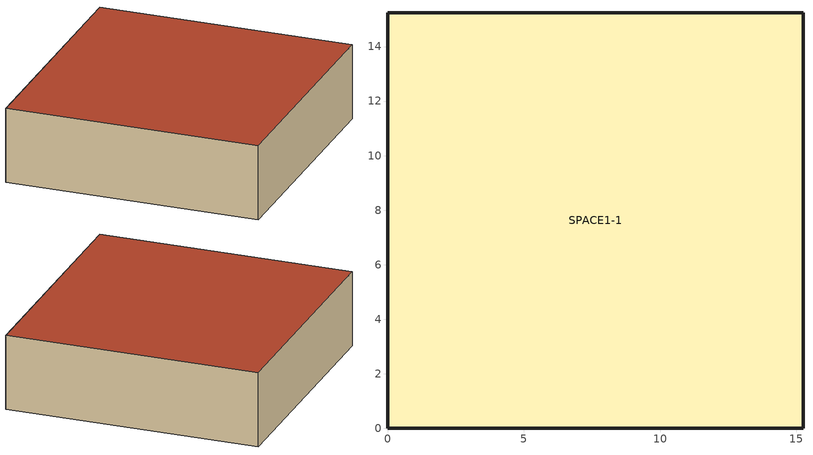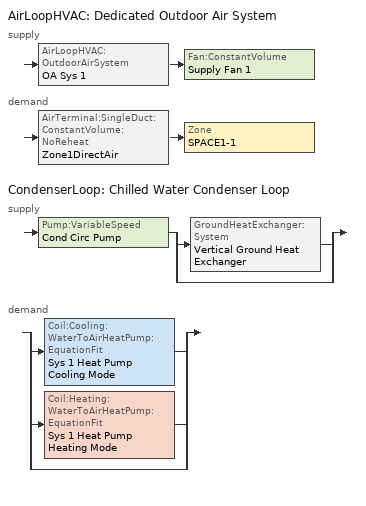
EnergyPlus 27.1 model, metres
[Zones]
SPACE1-1
 floor ground (FLOOR): 15.24,0 0,0 0,15.24 15.24,15.24 z0
 wall outside (ext-walls): 0,0 15.24,0 15.24,15.24 0,15.24 0,0 z0:4.57
 roof outside (ROOF19): 0,15.24 0,0 15.24,0 15.24,15.24 z4.57
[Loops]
AirLoopHVAC 'Dedicated Outdoor Air System'
 supply: AirLoopHVAC:OutdoorAirSystem 'OA Sys 1' > Fan:ConstantVolume 'Supply Fan 1'
 demand: AirTerminal:SingleDuct:ConstantVolume:NoReheat 'Zone1DirectAir' > Zone 'SPACE1-1'
CondenserLoop 'Chilled Water Condenser Loop'
 supply: Pump:VariableSpeed 'Cond Circ Pump' > split
  | GroundHeatExchanger:System 'Vertical Ground Heat Exchanger'
  | bypass
 demand: split
  | Coil:Cooling:WaterToAirHeatPump:EquationFit 'Sys 1 Heat Pump Cooling Mode'
  | Coil:Heating:WaterToAirHeatPump:EquationFit 'Sys 1 Heat Pump Heating Mode'
  | bypass
[Building]
Simple One Zone (Wireframe DXF): North Axis {deg}=0; Terrain=Suburbs; Loads Convergence Tolerance Value {W}=0.04; Temperature Convergence Tolerance Value {deltaC}=0.004; Solar Distribution=MinimalShadowing; Maximum Number of Warmup Days=30; Minimum Number of Warmup Days=6
[Site:Location]
Denver Centennial CO USA WMO=724666: Latitude {deg}=39.57; Longitude {deg}=-104.85; Time Zone {hr}=-7; Elevation {m}=1793
[SizingPeriod:DesignDay] Day of Month=21; Humidity Condition Type=WetBulb; Barometric Pressure {Pa}=81560; Rain Indicator=No; Snow Indicator=No; Daylight Saving Time Indicator=No; Solar Model Indicator=ASHRAEClearSky
Name | Month | Day Type | Maximum Dry-Bulb Temperature {C} | Daily Dry-Bulb Temperature Range {deltaC} | Wetbulb or DewPoint at Maximum Dry-Bulb {C} | Wind Speed {m/s} | Wind Direction {deg} | Sky Clearness
Denver Centennial Ann Htg 99.6% Condns DB | 12 | WinterDesignDay | -18.8 | 0 | -18.8 | 3 | 340 | 0
Denver Centennial Ann Clg 1% Condns DB=>MWB | 7 | SummerDesignDay | 32 | 15.2 | 15.5 | 4.9 | 0 | 1
[Site:GroundTemperature:Deep]
16.5, 16.5, 16.5, 16.5, 16.5, 16.5, 16.5, 16.5, 16.5, 16.5, 16.5, 16.5
[Site:GroundTemperature:Undisturbed:KusudaAchenbach]
Vertical Ground Heat Exchanger Ground Temps: 0.692626, 920, 2551.09, 13.375, 3.2, 8
[Site:GroundTemperature:BuildingSurface]
18.89, 18.92, 19.02, 19.12, 19.21, 19.23, 19.07, 19.32, 19.09, 19.21, 19.13, 18.96
[Material:NoMass]
R19LAYER: Roughness=Rough; Thermal Resistance {m2-K/W}=3.344; Thermal Absorptance=0.9; Solar Absorptance=0.75; Visible Absorptance=0.75
[Material] Thermal Absorptance=0.9
Name | Roughness | Thickness {m} | Conductivity {W/m-K} | Density {kg/m3} | Specific Heat {J/kg-K} | Solar Absorptance | Visible Absorptance
C5 - 4 IN HW CONCRETE | MediumRough | 0.101498 | 1.729577 | 2242.585 | 836.8 | 0.65 | 0.65
1IN Stucco | Smooth | 0.0253 | 0.6918 | 1858 | 837 | 0.92 | 0.92
8IN Concrete HW | MediumRough | 0.2033 | 1.7296 | 2243 | 837 | 0.65 | 0.65
Wall Insulation [5] | MediumRough | 0.0453 | 0.0432 | 91 | 837 | 0.5 | 0.5
1/2IN Gypsum | Smooth | 0.0127 | 0.16 | 784.9 | 830 | 0.92 | 0.92
[Construction]
ext-walls: 1IN Stucco, 8IN Concrete HW, Wall Insulation [5], 1/2IN Gypsum
FLOOR: C5 - 4 IN HW CONCRETE
ROOF19: R19LAYER
[AirLoopHVAC]
Dedicated Outdoor Air System: Design Supply Air Flow Rate {m3/s}=0.0625
[AvailabilityManager:Scheduled]
Outdoor Air 1 Avail: Schedule=FanAndCoilAvailSched
[SetpointManager:MixedAir]
Mixed Air Temp Manager 1: Control Variable=Temperature; Setpoint Node or NodeList=Mixed Air Node
[Controller:OutdoorAir]
OA Controller 1: Minimum Outdoor Air Flow Rate {m3/s}=0.0625; Maximum Outdoor Air Flow Rate {m3/s}=0.0625; Economizer Control Type=NoEconomizer; Economizer Maximum Limit Dry-Bulb Temperature {C}=23; Economizer Maximum Limit Dewpoint Temperature {C}=13.5; Economizer Minimum Limit Dry-Bulb Temperature {C}=14; Lockout Type=NoLockout; Minimum Limit Type=FixedMinimum; Minimum Outdoor Air Schedule=OAFractionSched
[Fan:ConstantVolume]
Supply Fan 1: Availability Schedule=FanAndCoilAvailSched; Fan Total Efficiency=0.7; Pressure Rise {Pa}=600; Maximum Flow Rate {m3/s}=0.0625; Motor Efficiency=0.9; Motor In Airstream Fraction=1
[AirTerminal:SingleDuct:ConstantVolume:NoReheat]
Zone1DirectAir: Availability Schedule=FanAndCoilAvailSched; Maximum Air Flow Rate {m3/s}=0.0625
[SetpointManager:SingleZone:Reheat]
Supply Air Temp Manager 1: Control Variable=Temperature; Minimum Supply Air Temperature {C}=14; Maximum Supply Air Temperature {C}=23; Control Zone=SPACE1-1; Setpoint Node or NodeList=Air Loop Outlet Node
[Sizing:Zone]
SPACE1-1: Zone Cooling Design Supply Air Temperature Input Method=SupplyAirTemperature; Zone Cooling Design Supply Air Temperature {C}=13; Zone Heating Design Supply Air Temperature Input Method=SupplyAirTemperature; Zone Heating Design Supply Air Temperature {C}=30; Zone Cooling Design Supply Air Humidity Ratio {kgWater/kgDryAir}=0.0075; Zone Heating Design Supply Air Humidity Ratio {kgWater/kgDryAir}=0.004; Design Specification Outdoor Air Object=SZ DSOA SPACE1-1; Zone Heating Sizing Factor=0; Zone Cooling Sizing Factor=0; Cooling Design Air Flow Method=DesignDay; Cooling Design Air Flow Rate {m3/s}=0; Heating Design Air Flow Method=DesignDay; Heating Design Air Flow Rate {m3/s}=0; Account for Dedicated Outdoor Air System=No; Dedicated Outdoor Air System Control Strategy=NeutralSupplyAir; Dedicated Outdoor Air Low Setpoint Temperature for Design {C}=Autosize; Dedicated Outdoor Air High Setpoint Temperature for Design {C}=Autosize
[DesignSpecification:OutdoorAir]
SZ DSOA SPACE1-1: Outdoor Air Method=Flow/Person; Outdoor Air Flow per Person {m3/s-person}=0.0125; Outdoor Air Flow per Zone Floor Area {m3/s-m2}=0; Outdoor Air Flow per Zone {m3/s}=0
[People]
SPACE1-1 PEOPLE: Zone or ZoneList or Space or SpaceList=SPACE1-1; Number of People Schedule=OFFICE OCCUPANCY; Number of People Calculation Method=People; Number of People=5; Fraction Radiant=0.3; Activity Level Schedule=Activity Sch; Carbon Dioxide Generation Rate {m3/s-W}=3.82e-08; Mean Radiant Temperature Calculation Type=EnclosureAveraged; Work Efficiency Schedule=Work Eff Sch; Clothing Insulation Calculation Method=ClothingInsulationSchedule; Clothing Insulation Schedule=Clothing Sch; Air Velocity Schedule=Air Velo Sch; Thermal Comfort Model 1 Type=Fanger
[Lights]
SPACE1-1 Lights: Zone or ZoneList or Space or SpaceList=SPACE1-1; Schedule=LIGHTS-1; Design Level Calculation Method=LightingLevel; Lighting Level {W}=284; Return Air Fraction=0; Fraction Radiant=0.59; Fraction Visible=0.2; Fraction Replaceable=0
[ElectricEquipment]
SPACE1-1_MiscPlug_Equip: Zone or ZoneList or Space or SpaceList=SPACE1-1; Schedule=BLDG_EQUIP_SCH; Design Level Calculation Method=EquipmentLevel; Design Level {W}=207.7352; Fraction Latent=0; Fraction Radiant=0.5; Fraction Lost=0
[ZoneControl:Thermostat]
Zone 1 Thermostat: Zone or ZoneList=SPACE1-1; Control Type Schedule=Zone Control Type Sched; Control 1=Temperature Setpoints
[ThermostatSetpoint:DualSetpoint]
Temperature Setpoints: Heating Setpoint Temperature Schedule=Heating Setpoints; Cooling Setpoint Temperature Schedule=Cooling Setpoints
[Zone equipment]
SPACE1-1: Zone1DirectAir, Zone1WTAHP
[ZoneHVAC:WaterToAirHeatPump]
Zone1WTAHP: Availability Schedule=FanAndCoilAvailSched; Cooling Supply Air Flow Rate {m3/s}=Autosize; Heating Supply Air Flow Rate {m3/s}=Autosize; Cooling Outdoor Air Flow Rate {m3/s}=0; Heating Outdoor Air Flow Rate {m3/s}=0; Supply Air Fan=Zone 1 Fan; Heating Coil=Sys 1 Heat Pump Heating Mode; Cooling Coil=Sys 1 Heat Pump Cooling Mode; Supplemental Heating Coil=Heat Pump DX Supp Heating Coil 1; Maximum Supply Air Temperature from Supplemental Heater {C}=60; Maximum Outdoor Dry-Bulb Temperature for Supplemental Heater Operation {C}=20; Fan Placement=BlowThrough; Supply Air Fan Operating Mode Schedule=CyclingFanSch
[AvailabilityManager:ScheduledOff]
Zone1WTAHP Avail: Schedule=FanAvailSchedOff
[AvailabilityManager:NightCycle]
Zone1WTAHP NC Avail: Applicability Schedule=SysAvailApplicSch; Fan Schedule=FanAvailSched; Control Type=CycleOnControlZone; Thermostat Tolerance {deltaC}=2; Cycling Run Time Control Type=FixedRunTime; Cycling Run Time {s}=7200; Control Zone or Zone List=SPACE1-1
[Coil:Cooling:WaterToAirHeatPump:EquationFit]
Sys 1 Heat Pump Cooling Mode: Rated Air Flow Rate {m3/s}=Autosize; Rated Water Flow Rate {m3/s}=Autosize; Gross Rated Total Cooling Capacity {W}=Autosize; Gross Rated Sensible Cooling Capacity {W}=Autosize; Gross Rated Cooling COP {W/W}=5.12; Rated Entering Water Temperature {C}=30; Rated Entering Air Dry-Bulb Temperature {C}=27; Rated Entering Air Wet-Bulb Temperature {C}=19; Total Cooling Capacity Curve=TotCoolCapCurve; Sensible Cooling Capacity Curve=CoolSensCapCurve; Cooling Power Consumption Curve=CoolPowCurve; Part Load Fraction Correlation Curve=HPACCOOLPLFFPLR; Nominal Time for Condensate Removal to Begin {s}=0; Ratio of Initial Moisture Evaporation Rate and Steady State Latent Capacity=0; Maximum Cycling Rate {cycles/hr}=2.5; Latent Capacity Time Constant {s}=60; Fan Delay Time {s}=60
[Coil:Heating:WaterToAirHeatPump:EquationFit]
Sys 1 Heat Pump Heating Mode: Rated Air Flow Rate {m3/s}=Autosize; Rated Water Flow Rate {m3/s}=Autosize; Gross Rated Heating Capacity {W}=Autosize; Gross Rated Heating COP {W/W}=4.75; Rated Entering Water Temperature {C}=20; Rated Entering Air Dry-Bulb Temperature {C}=20; Ratio of Rated Heating Capacity to Rated Cooling Capacity=1; Heating Capacity Curve=HeatCapCurve; Heating Power Consumption Curve=HeatPowCurve; Part Load Fraction Correlation Curve=HPACHEATPLFFPLR
[Fan:OnOff]
Zone 1 Fan: Availability Schedule=FanAvailSched; Fan Total Efficiency=0.7; Pressure Rise {Pa}=300; Maximum Flow Rate {m3/s}=Autosize; Motor Efficiency=0.9; Motor In Airstream Fraction=1
[Coil:Heating:Fuel]
Heat Pump DX Supp Heating Coil 1: Availability Schedule=FanAndCoilAvailSched; Fuel Type=NaturalGas; Burner Efficiency=0.8; Nominal Capacity {W}=32000
[CondenserLoop]
Chilled Water Condenser Loop: Fluid Type=Water; Condenser Equipment Operation Scheme=Tower Loop Operation; Maximum Loop Temperature {C}=80; Minimum Loop Temperature {C}=10; Maximum Loop Flow Rate {m3/s}=0.004; Minimum Loop Flow Rate {m3/s}=0; Condenser Loop Volume {m3}=Autocalculate; Load Distribution Scheme=SequentialLoad
[SetpointManager:FollowGroundTemperature]
MyCondenserControl: Control Variable=Temperature; Offset Temperature Difference {deltaC}=0; Maximum Setpoint Temperature {C}=80; Minimum Setpoint Temperature {C}=10; Setpoint Node or NodeList=Condenser Supply Outlet Node
[Sizing:Plant]
Chilled Water Condenser Loop: Loop Type=Condenser; Design Loop Exit Temperature {C}=29.4; Loop Design Temperature Difference {deltaC}=5.6
[CondenserEquipmentOperationSchemes]
Tower Loop Operation: Control Scheme 1=Year Round Tower Operation; Control Scheme 1 Schedule=ON
[PlantEquipmentOperation:Uncontrolled]
Year Round Tower Operation: Equipment List=All Towers
[CondenserEquipmentList]
All Towers: Vertical Ground Heat Exchanger
[GroundHeatExchanger:System]
Vertical Ground Heat Exchanger: Design Flow Rate {m3/s}=0.00033; Undisturbed Ground Temperature Model Type=Site:GroundTemperature:Undisturbed:KusudaAchenbach; Undisturbed Ground Temperature Model=Vertical Ground Heat Exchanger Ground Temps; Ground Thermal Conductivity {W/m-K}=0.692626; Ground Thermal Heat Capacity {J/m3-K}=2.347e+06; GHE:Vertical:ResponseFactors Object=Vertical Ground Heat Exchanger g-functions
[GroundHeatExchanger:Vertical:Properties]
Vertical Ground Heat Exchanger Props: Depth of Top of Borehole {m}=1; Borehole Length {m}=76.2; Borehole Diameter {m}=0.127016; Grout Thermal Conductivity {W/m-K}=0.692626; Grout Thermal Heat Capacity {J/m3-K}=3.9e+06; Pipe Thermal Conductivity {W/m-K}=0.391312; Pipe Thermal Heat Capacity {J/m3-K}=1.542e+06; Pipe Outer Diameter {m}=0.0266667; Pipe Thickness {m}=0.00241285; U-Tube Distance {m}=0.051225
[GroundHeatExchanger:ResponseFactors]
Vertical Ground Heat Exchanger g-functions: GHE:Vertical:Properties Object=Vertical Ground Heat Exchanger Props; Number of Boreholes=24; G-Function Reference Ratio=0.0005; g-Function Ln(T/Ts) Value 1=-15.2996; g-Function g Value 1=-0.348322; g-Function Ln(T/Ts) Value 2=-14.201; g-Function g Value 2=0.022208; g-Function Ln(T/Ts) Value 3=-13.2202; g-Function g Value 3=0.412345; g-Function Ln(T/Ts) Value 4=-12.2086; g-Function g Value 4=0.867498; g-Function Ln(T/Ts) Value 5=-11.1888; g-Function g Value 5=1.357839; g-Function Ln(T/Ts) Value 6=-10.1816; g-Function g Value 6=1.852024; g-Function Ln(T/Ts) Value 7=-9.1815; g-Function g Value 7=2.345656; g-Function Ln(T/Ts) Value 8=-8.6809; g-Function g Value 8=2.593958; g-Function Ln(T/Ts) Value 9=-8.5; g-Function g Value 9=2.679; g-Function Ln(T/Ts) Value 10=-7.8; g-Function g Value 10=3.023; g-Function Ln(T/Ts) Value 11=-7.2; g-Function g Value 11=3.32; g-Function Ln(T/Ts) Value 12=-6.5; g-Function g Value 12=3.681; g-Function Ln(T/Ts) Value 13=-5.9; g-Function g Value 13=4.071; g-Function Ln(T/Ts) Value 14=-5.2; g-Function g Value 14=4.828; g-Function Ln(T/Ts) Value 15=-4.5; g-Function g Value 15=6.253; g-Function Ln(T/Ts) Value 16=-3.963; g-Function g Value 16=7.894; g-Function Ln(T/Ts) Value 17=-3.27; g-Function g Value 17=11.82; g-Function Ln(T/Ts) Value 18=-2.864; g-Function g Value 18=15.117; g-Function Ln(T/Ts) Value 19=-2.577; g-Function g Value 19=18.006; g-Function Ln(T/Ts) Value 20=-2.171; g-Function g Value 20=22.887; g-Function Ln(T/Ts) Value 21=-1.884; g-Function g Value 21=26.924; g-Function Ln(T/Ts) Value 22=-1.191; g-Function g Value 22=38.004; g-Function Ln(T/Ts) Value 23=-0.497; g-Function g Value 23=49.919; g-Function Ln(T/Ts) Value 24=-0.274; g-Function g Value 24=53.407; g-Function Ln(T/Ts) Value 25=-0.051; g-Function g Value 25=56.632; g-Function Ln(T/Ts) Value 26=0.196; g-Function g Value 26=59.825; g-Function Ln(T/Ts) Value 27=0.419; g-Function g Value 27=62.349; g-Function Ln(T/Ts) Value 28=0.642; g-Function g Value 28=64.524; g-Function Ln(T/Ts) Value 29=0.873; g-Function g Value 29=66.412; g-Function Ln(T/Ts) Value 30=1.112; g-Function g Value 30=67.993; g-Function Ln(T/Ts) Value 31=1.335; g-Function g Value 31=69.162; g-Function Ln(T/Ts) Value 32=1.679; g-Function g Value 32=70.476; g-Function Ln(T/Ts) Value 33=2.028; g-Function g Value 33=71.361; g-Function Ln(T/Ts) Value 34=2.275; g-Function g Value 34=71.79; g-Function Ln(T/Ts) Value 35=3.003; g-Function g Value 35=72.511
[Pump:VariableSpeed]
Cond Circ Pump: Design Maximum Flow Rate {m3/s}=0.004; Design Pump Head {Pa}=5000; Design Power Consumption {W}=25; Motor Efficiency=0.87; Fraction of Motor Inefficiencies to Fluid Stream=0; Coefficient 1 of the Part Load Performance Curve=0; Coefficient 2 of the Part Load Performance Curve=1; Coefficient 3 of the Part Load Performance Curve=0; Coefficient 4 of the Part Load Performance Curve=0; Design Minimum Flow Rate {m3/s}=0; Pump Control Type=Intermittent
[Zone]
SPACE1-1: Type=1; Multiplier=1; Ceiling Height {m}=Autocalculate; Volume {m3}=Autocalculate
[Schedule:Compact]
OAFractionSched: Through: 12/31, For: AllDays, Until: 7:00, 0.05, Until: 18:00, 1, Until: 24:00, 0.05
OFFICE OCCUPANCY: Through: 12/31, For: WeekDays SummerDesignDay, Until: 6:00, 0, Until: 7:00, 0.1, Until: 8:00, 0.5, Until: 12:00, 1, Until: 13:00, 0.5, Until: 16:00, 1, Until: 17:00, 0.5, Until: 18:00, 0.1, Until: 24:00, 0, For: AllOtherDays, Until: 24:00, 0
Activity Sch: Through: 12/31, For: AllDays, Until: 24:00, 131.8
Work Eff Sch; CyclingFanSch: Through: 12/31, For: AllDays, Until: 24:00, 0
Clothing Sch; On; FanAndCoilAvailSched: Through: 12/31, For: AllDays, Until: 24:00, 1
Air Velo Sch: Through: 12/31, For: AllDays, Until: 24:00, 0.137
BLDG_EQUIP_SCH: Through: 12/31, For: Weekdays, Until: 08:00, 0.4, Until: 12:00, 0.9, Until: 13:00, 0.8, Until: 17:00, 0.9, Until: 18:00, 0.5, Until: 24:00, 0.4, For: SummerDesignDay, Until: 24:00, 1, For: Saturday, Until: 06:00, 0.3, Until: 08:00, 0.4, Until: 12:00, 0.5, Until: 17:00, 0.35, Until: 24:00, 0.3, For: WinterDesignDay, Until: 24:00, 0, For: Sunday Holidays AllOtherDays, Until: 24:00, 0.3
LIGHTS-1: Through: 12/31, For: Weekdays SummerDesignDay WinterDesignDay, Until: 9:00, 0.05, Until: 10:00, 0.9, Until: 11:00, 0.95, Until: 12:00, 1, Until: 13:00, 0.95, Until: 14:00, 0.8, Until: 15:00, 0.9, Until: 17:00, 1, Until: 24:00, 0.05, For: AllOtherDays, Until: 24:00, 0.05
Zone Control Type Sched: Through: 12/31, For: AllDays, Until: 24:00, 4
Heating Setpoints: Through: 12/31, For: AllDays, Until:  7:00, 15, Until: 17:00, 21, Until: 24:00, 15
Cooling Setpoints: Through: 12/31, For: AllDays, Until:  7:00, 30, Until: 17:00, 23, Until: 24:00, 30
SysAvailApplicSch: Through: 12/31, For: AllDays, Until: 7:00, 1, Until: 17:00, 0, Until: 24:00, 1
FanAvailSched: Through: 12/31, For: AllDays, Until: 7:00, 0, Until: 17:00, 1, Until: 24:00, 0
FanAvailSchedOff: Through: 12/31, For: AllDays, Until: 18:00, 1, Until: 19:00, 0, Until: 24:00, 1
[Curve:QuadLinear] Coefficient5 z=0; Minimum Value of w=-100; Maximum Value of w=100; Minimum Value of x=-100; Maximum Value of x=100; Minimum Value of y=0; Maximum Value of y=100; Minimum Value of z=0; Maximum Value of z=100; Minimum Curve Output=0; Maximum Curve Output=38
Name | Coefficient1 Constant | Coefficient2 w | Coefficient3 x | Coefficient4 y
TotCoolCapCurve | -9.32564 | 11.0881 | -1.75195 | 0.76082
CoolPowCurve | -3.25323 | -0.990977 | 4.03829 | 0.952179
HeatCapCurve | -1.30782 | -2.37468 | 4.00919 | 0.615581
HeatPowCurve | -2.17352 | 0.830808 | 1.56828 | 0.68971
[Curve:QuintLinear]
CoolSensCapCurve: Coefficient1 Constant=-5.26563; Coefficient2 v=17.3118; Coefficient3 w=-11.4497; Coefficient4 x=-0.944805; Coefficient5 y=0.739607; Coefficient6 z=0; Minimum Value of v=-100; Maximum Value of v=100; Minimum Value of w=-100; Maximum Value of w=100; Minimum Value of x=-100; Maximum Value of x=100; Minimum Value of y=0; Maximum Value of y=100; Minimum Value of z=0; Maximum Value of z=100; Minimum Curve Output=0; Maximum Curve Output=38
[Curve:Quadratic] Coefficient1 Constant=0.75; Coefficient2 x=0.25; Coefficient3 x**2=0; Minimum Value of x=0; Maximum Value of x=1
HPACCOOLPLFFPLR; HPACHEATPLFFPLR
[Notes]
ZoneSysAvailManager.idf
Reference: ZoneWSHP_wDOAS.idf
Basic file description:  Example of system availability managers for zone water-to-air heat pump.
Highlights:              Example of system availability manager in zone HVAC system (WSHP)
Simulation Location/Run: Denver Stapleton Intl Arpt CO USA WMO=724690, 2 design days, 1 run period,
Run Control executes two design days (see RUN PERIOD object)
Location:                Denver, CO
Design Days:             Denver Stapleton Intl Arpt CO USA Annual Heating 99%, MaxDB=-16°C
Denver Stapleton Intl Arpt CO USA Annual Cooling (DB=>MWB) 1%, MaxDB=32.6°C MWB=15.6°C
Run Period (Weather File): 1/1 - 12/31.
Run Control:             Zone sizing, design day run control (no weather file simulation)
Building: Fictional 1 zone building
The building is oriented due north.
Floor Area:        232.25 m2
Number of Stories: 1
Zone Description Details:
|                  Inlet NOde |<--SPLITTER--<  <------------|
|                             |                      AirLoopHVAC (DOAS)
|                Return Node  |>----MXER---->  >------------|
|                 Inlet Node  |<----------|  |-------->>
|                             |        Zone WSHP        GLHX
|                Exhaust Node |>----------|  |-------->>
Internal gains description:     NA
Interzone Surfaces:             None
Internal Mass:                  None
People:                         5 Occupants
Lights:                         284 Watts
Equipment:                      208 Watts
Detached Shading:               None
Daylight:                       None
Natural Ventilation:            None
Compact Schedules:              Yes
Solar Distribution:             MinimalShadowing
HVAC:                           AirLoopHVAC serving a single zone (DOAS)
Zonal Equipment:                ZoneHVAC:WaterToAirHeatPump (example includes an OA mixer for the WSHP but
flow is set to 0 since this example has a DOAS). WSHP coil inputs are autosized.
Central Air Handling Equipment: No (uses zone equipment)
System Equipment Autosize:      Yes
Purchased Cooling:              No
Purchased Heating:              No
Purchased Chilled Water:        No
Purchased Hot Water:            No
Coils:                          Coil:Cooling:WaterToAirHeatPump:EquationFit, Coil:Heating:WaterToAirHeatPump:EquationFit
Pumps:                          Pump:VariableSpeed (WSHP Condenser loop - GroundHeatExchanger:Vertical)
Boilers:                        None
Chillers:                       None
Towers:                         None
Standard Reports:               Variable Dictionary, Surfaces (dxf-wireframe), Meter File
Timestep or Hourly Variables:   Timestep
Time bins Report:               None
HTML Report:                    None
Environmental Emissions:        None
Utility Tariffs:                None
WMO=724666 Time Zone=NAM        (GMT-07:00) Mountain Time (US & Canada)
Data Source=ASHRAE 2009 Annual Design Conditions
Using Design Conditions from "Climate Design Data 2009 ASHRAE Handbook"
Denver Centennial CO USA Extreme Annual Wind Speeds, 1%=11.1m/s, 2.5%=9.5m/s, 5%=8.4m/s
Denver Centennial CO USA Extreme Annual Temperatures, Max Drybulb=-22.9°C Min Drybulb=36.1°C
Denver Centennial CO USA Annual Heating Design Conditions Wind Speed=3m/s Wind Dir=340
Coldest Month=December
Denver Centennial CO USA Annual Heating 99.6%, MaxDB=-18.8°C
